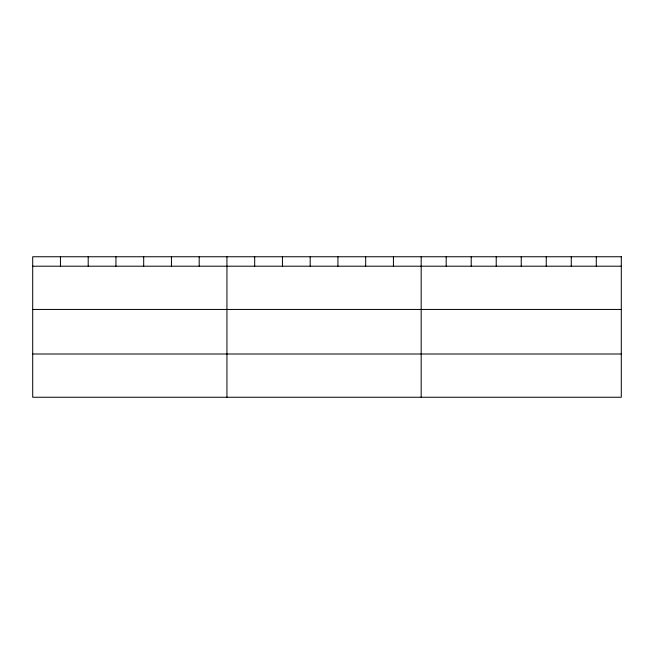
<?xml version="1.0" encoding="UTF-8"?>
<svg xmlns="http://www.w3.org/2000/svg" width="654" height="654" viewBox="0 0 654 654"><rect width="100%" height="100%" fill="white"/><g stroke="black" fill="none" stroke-linecap="round" stroke-linejoin="round"><path stroke-width="0.98" d="M32.7 266.203L621.3 266.203M32.7 309.448L621.3 309.448M32.7 354.002L621.3 354.002M596.284 256.752L596.284 266.203M571.269 256.752L571.269 266.203M546.254 256.752L546.254 266.203M521.238 256.752L521.238 266.203M496.223 256.752L496.223 266.203M471.207 256.752L471.207 266.203M446.191 256.752L446.191 266.203M421.176 256.752L421.176 397.248M393.43 256.752L393.43 266.203M365.676 256.752L365.676 266.203M337.93 256.752L337.93 266.203M310.184 256.752L310.184 266.203M282.438 256.752L282.438 266.203M254.684 256.752L254.684 266.203M226.938 256.752L226.938 397.248M199.192 256.752L199.192 266.203M171.438 256.752L171.438 266.203M143.692 256.752L143.692 266.203M115.946 256.752L115.946 266.203M88.2 256.752L88.2 266.203M60.446 256.752L60.446 266.203M621.3 256.752L32.7 256.752L32.7 397.248L621.3 397.248L621.3 256.752"/></g></svg>
